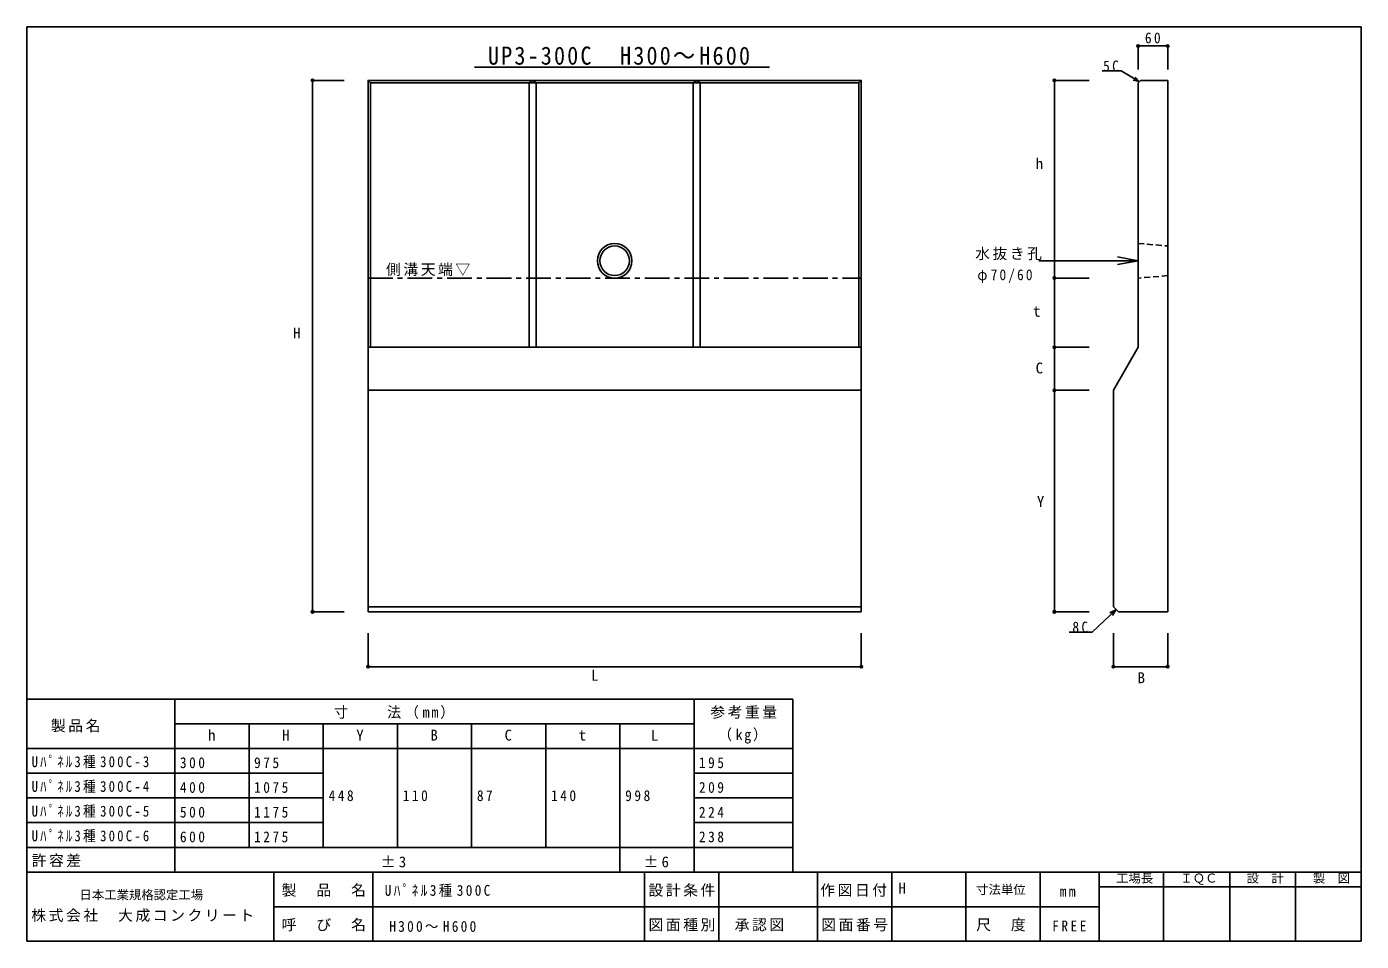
# Model space of a CAD drawing. Units: millimetres, scale not verified. Extents: x -1324 to 1376, y -968 to 882.
import ezdxf
from ezdxf.enums import TextEntityAlignment as Align

# ---------------------------------------------------------------- set-up
doc = ezdxf.new("R2010")
doc.units = ezdxf.units.MM
doc.header["$LTSCALE"] = 10
doc.header["$PDMODE"] = 32
doc.header["$PDSIZE"] = 5
doc.linetypes.add('CHAIN1', pattern=[8, 5, -1, 1, -1])
doc.linetypes.add('DASHED1', pattern=[1.8, 1.2, -0.6])
for name, color, linetype in [('0-1_躯体', 7, 'Continuous'), ('0-2_仕上', 7, 'Continuous'), ('0-4_その他', 2, 'Continuous'), ('F-0_F-0ﾚｲﾔ', 2, 'Continuous')]:
    doc.layers.add(name, color=color, linetype=linetype)
doc.styles.add('ＭＳ ゴシック', font='')
doc.styles.get('ＭＳ ゴシック').set_extended_font_data('MS Gothic')

msp = doc.modelspace()

# ---------------------------------------------------------------- linework, layer by layer
at = {"layer": '0-1_躯体'}
for p, q in [((924.5, 843.14), (984.5, 843.14)), ((924.5, 843.14), (924.5, 795.33)), ((984.5, 843.14), (984.5, 795.33)), ((-745.71, -301.5), (-745.71, 773.5)), ((-745.71, 773.5), (-681.77, 773.5)), ((754.98, 373.5), (754.98, 773.5)), ((754.98, 773.5), (825.34, 773.5)), ((926.46, 771), (914.77, 773.97)), ((926.46, 771), (918.2, 779.79)), ((924.5, 408.5), (723.47, 408.5)), ((924.5, 408.5), (883.05, 416.17)), ((924.5, 408.5), (883.05, 400.83)), ((754.98, 233.5), (754.98, 373.5)), ((754.98, 373.5), (825.34, 373.5)), ((754.98, 146.5), (754.98, 233.5)), ((754.98, 233.5), (825.34, 233.5)), ((754.98, -301.5), (754.98, 146.5)), ((754.98, 146.5), (825.34, 146.5)), ((-745.71, -301.5), (-681.77, -301.5)), ((754.98, -301.5), (825.34, -301.5)), ((879.14, -297.59), (831.78, -342.81)), ((879.14, -297.59), (867.3, -303.52)), ((879.14, -297.59), (872.67, -309.14)), ((-633.5, -412.58), (-633.5, -344.88)), ((364.5, -412.58), (364.5, -344.88)), ((831.78, -342.81), (785.26, -342.81)), ((874.5, -412.58), (874.5, -344.88)), ((984.5, -412.58), (984.5, -344.88)), ((-633.5, -412.58), (364.5, -412.58)), ((874.5, -412.58), (984.5, -412.58))]:
    msp.add_line(p, q, dxfattribs=at)
at = {"layer": '0-1_躯体', "color": 3}
for p, q in [((-633.5, 773.5), (-628.5, 768.5)), ((-628.5, 768.5), (359.5, 768.5)), ((-628.5, 233.5), (-628.5, 768.5)), ((-300.5, 773.5), (-307.5, 768.5)), ((-307.5, 233.5), (-307.5, 768.5)), ((-300.5, 773.5), (-293.5, 768.5)), ((-293.5, 233.5), (-293.5, 768.5)), ((31.5, 773.5), (24.5, 768.5)), ((24.5, 768.5), (24.5, 233.5)), ((31.5, 773.5), (38.5, 768.5)), ((38.5, 768.5), (38.5, 233.5)), ((364.5, 773.5), (359.5, 768.5)), ((359.5, 768.5), (359.5, 233.5)), ((929.5, 773.5), (924.5, 768.5)), ((924.5, 768.5), (924.5, 233.5)), ((929.5, 773.5), (984.5, 773.5)), ((984.5, 773.5), (984.5, -301.5)), ((-633.5, 233.5), (364.5, 233.5)), ((874.5, 146.5), (924.5, 233.5)), ((-633.5, 146.5), (364.5, 146.5)), ((874.5, -291.5), (874.5, 146.5)), ((-633.5, -291.5), (364.5, -291.5)), ((874.5, -291.5), (884.5, -301.5)), ((884.5, -301.5), (984.5, -301.5))]:
    msp.add_line(p, q, dxfattribs=at)
at = {"layer": '0-1_躯体', "color": 3, "linetype": 'DASHED1'}
for p, q in [((924.5, 443.5), (984.5, 438.5)), ((984.5, 378.5), (924.5, 373.5))]:
    msp.add_line(p, q, dxfattribs=at)
at = {"layer": '0-1_躯体', "color": 3, "linetype": 'CHAIN1'}
msp.add_line((-633.5, 373.5), (364.5, 373.5), dxfattribs=at)
at = {"layer": '0-1_躯体'}
msp.add_lwpolyline([(926.46, 771), (890.14, 792.41), (851.79, 792.41)], dxfattribs=at)
at = {"layer": '0-1_躯体', "color": 3}
msp.add_lwpolyline([(364.5, -301.5), (364.5, 773.5), (-633.5, 773.5), (-633.5, -301.5)], close=True, dxfattribs=at)
for radius in [35, 30]:
    msp.add_circle((-134.5, 408.5), radius, dxfattribs=at)
at = {"layer": '0-1_躯体'}
for p in [(924.5, 843.14), (984.5, 843.14), (-745.71, 773.5), (754.98, 773.5), (754.98, 373.5), (754.98, 233.5), (754.98, 146.5), (-745.71, -301.5), (754.98, -301.5), (-633.5, -412.58), (364.5, -412.58), (874.5, -412.58), (984.5, -412.58)]:
    msp.add_point(p, dxfattribs=at)
at = {"layer": '0-2_仕上'}
for p, q in [((-1324, -478), (226, -478)), ((-1024, -478), (-1024, -828)), ((26, -478), (26, -828)), ((226, -478), (226, -828)), ((-1024, -528), (26, -528)), ((-874, -528), (-874, -778)), ((-724, -528), (-724, -778)), ((-574, -528), (-574, -778)), ((-424, -528), (-424, -778)), ((-274, -528), (-274, -778)), ((-124, -528), (-124, -828)), ((-1324, -578), (226, -578)), ((-1324, -628), (-724, -628)), ((26, -628), (226, -628)), ((-1324, -678), (-724, -678)), ((26, -678), (226, -678)), ((-1324, -728), (-724, -728)), ((26, -728), (226, -728)), ((-1324, -778), (226, -778))]:
    msp.add_line(p, q, dxfattribs=at)
at = {"layer": '0-4_その他'}
msp.add_line((-418.3, 800.13), (178.75, 800.13), dxfattribs=at)
at = {"layer": 'F-0_F-0ﾚｲﾔ'}
for p, q in [((-1324, 882), (-1324, -968)), ((-1324, 882), (1376, 882)), ((1376, 882), (1376, -968)), ((-1324, -828), (1376, -828)), ((-824, -828), (-824, -968)), ((-624, -828), (-624, -968)), ((-74, -828), (-74, -968)), ((76, -828), (76, -968)), ((276, -828), (276, -968)), ((426, -828), (426, -968)), ((576, -828), (576, -968)), ((726, -828), (726, -968)), ((846, -828), (846, -968)), ((976, -828), (976, -968)), ((1110, -828), (1110, -968)), ((1243, -828), (1243, -968)), ((846, -858), (1376, -858)), ((-824, -898), (846, -898)), ((-1324, -968), (1376, -968))]:
    msp.add_line(p, q, dxfattribs=at)

# ---------------------------------------------------------------- texts
at = {"layer": '0-1_躯体', "char_height": 21.99, "attachment_point": 7, "style": 'ＭＳ ゴシック'}
for s, insert in [('\\T1.36;\\W0.9;60', (938.25, 848.14)), ('\\T1.36;\\W0.9;5C', (853.62, 791.15)), ('\\T1.17;水抜き孔', (594.75, 409.66)), ('\\T1.17;側溝天端▽', (-597.08, 377.71)), ('\\T1.32;\\W0.9;φ70/60', (599.25, 363.24)), ('\\T1.36;\\W0.9;8C', (791.53, -343.7))]:
    msp.add_mtext(s, dxfattribs=dict(at, insert=insert))
at = {"layer": '0-2_仕上', "style": 'ＭＳ ゴシック'}
for s, p in [('h', (717.2, 587.43)), ('t', (712.06, 288.77)), ('H', (-784.84, 244.81)), ('C', (717.15, 174.14)), ('Y', (719.7, -95.9)), ('L', (-182.12, -447.46)), ('B', (923.5, -452.55)), ('h', (-957.21, -568.54)), ('H', (-807.21, -568.54)), ('Y', (-657.21, -568.54)), ('B', (-507.21, -568.54)), ('C', (-357.21, -568.54)), ('t', (-207.21, -568.54)), ('L', (-61.19, -569.04))]:
    msp.add_text(s, height=21.99, dxfattribs=at).set_placement(p, align=Align.BOTTOM_LEFT)
at = {"layer": '0-2_仕上', "char_height": 21.99, "attachment_point": 7, "style": 'ＭＳ ゴシック'}
for s, insert in [('\\T1.26;\\W0.95;寸\\~\\~\\~\\~法（mm）', (-702.44, -518.39)), ('\\T1.17;参考重量', (58.83, -518)), ('\\T1.17;製品名', (-1275.03, -545.24)), ('\\T1.24;\\W0.95;（kg）', (74.64, -568.04)), ('\\T1.36;\\W0.85;Uﾊﾟﾈﾙ3種300C-3', (-1314, -618)), ('\\T1.38;\\W0.9;300', (-1014, -618)), ('\\T1.38;\\W0.9;975', (-864, -618)), ('\\T1.38;\\W0.9;195', (36, -618)), ('\\T1.36;\\W0.85;Uﾊﾟﾈﾙ3種300C-4', (-1314, -668)), ('\\T1.38;\\W0.9;400', (-1014, -668)), ('\\T1.38;\\W0.9;1075', (-864, -668)), ('\\T1.38;\\W0.9;209', (36, -668)), ('\\T1.38;\\W0.9;448', (-713.2, -684.7)), ('\\T1.38;\\W0.9;110', (-563.2, -684.7)), ('\\T1.36;\\W0.9;87', (-413.2, -684.7)), ('\\T1.38;\\W0.9;140', (-263.2, -684.7)), ('\\T1.38;\\W0.9;998', (-113.2, -684.7)), ('\\T1.36;\\W0.85;Uﾊﾟﾈﾙ3種300C-5', (-1314, -718)), ('\\T1.38;\\W0.9;500', (-1014, -718)), ('\\T1.38;\\W0.9;1175', (-864, -718)), ('\\T1.38;\\W0.9;224', (36, -718)), ('\\T1.36;\\W0.85;Uﾊﾟﾈﾙ3種300C-6', (-1314, -768)), ('\\T1.38;\\W0.9;600', (-1014, -768)), ('\\T1.38;\\W0.9;1275', (-864, -768)), ('\\T1.38;\\W0.9;238', (36, -768)), ('\\T1.17;許容差', (-1314, -818)), ('\\T1.22;±3', (-607.71, -818.6)), ('\\T1.22;±6', (-76.16, -818.6))]:
    msp.add_mtext(s, dxfattribs=dict(at, insert=insert))
at = {"layer": '0-4_その他', "color": 3, "insert": (-390.82, 804.6), "char_height": 36.66, "attachment_point": 7, "style": 'ＭＳ ゴシック'}
msp.add_mtext('\\T1.19;\\W0.9;UP3-300C\u3000H300～H600', dxfattribs=at)
at = {"layer": 'F-0_F-0ﾚｲﾔ', "color": 4, "style": 'ＭＳ ゴシック'}
for s, p in [('工場長', (879.95, -854.76)), ('ＩＱＣ', (1009.95, -854.76)), ('設\u3000計', (1143.95, -854.76)), ('製\u3000図', (1277.95, -854.76)), ('日本工業規格認定工場', (-1217.11, -888.61)), ('寸法単位', (596.88, -878))]:
    msp.add_text(s, height=18.33, dxfattribs=at).set_placement(p, align=Align.BOTTOM_LEFT)
at = {"layer": 'F-0_F-0ﾚｲﾔ', "color": 7, "style": 'ＭＳ ゴシック'}
msp.add_text('H', height=21.99, dxfattribs=at).set_placement((439.79, -878), align=Align.BOTTOM_LEFT)
at = {"layer": 'F-0_F-0ﾚｲﾔ', "color": 7, "char_height": 21.99, "attachment_point": 7, "style": 'ＭＳ ゴシック'}
for s, insert in [('\\T1.17;製\u3000品\u3000名', (-808.17, -878)), ('\\T1.35;\\W0.9;Uﾊﾟﾈﾙ3種300C', (-599.67, -878.3)), ('\\T1.17;設計条件', (-66.05, -878)), ('\\T1.17;作図日付', (281.36, -878)), ('\\T1.36;\\W0.9;mm', (766.15, -878)), ('\\T1.17;株式会社\u3000大成コンクリート', (-1314.61, -929.02)), ('\\T1.17;呼\u3000び\u3000名', (-808.17, -948)), ('\\T1.34;\\W0.9;H300～H600', (-590.43, -949.14)), ('\\T1.17;図面種別', (-66.05, -948)), ('\\T1.17;承認図', (108.19, -948)), ('\\T1.17;図面番号', (283.38, -948)), ('\\T1.17;尺\u3000度', (596.88, -948)), ('\\T1.38;\\W0.9;FREE', (750.6, -948))]:
    msp.add_mtext(s, dxfattribs=dict(at, insert=insert))

doc.saveas('drawing.dxf')
